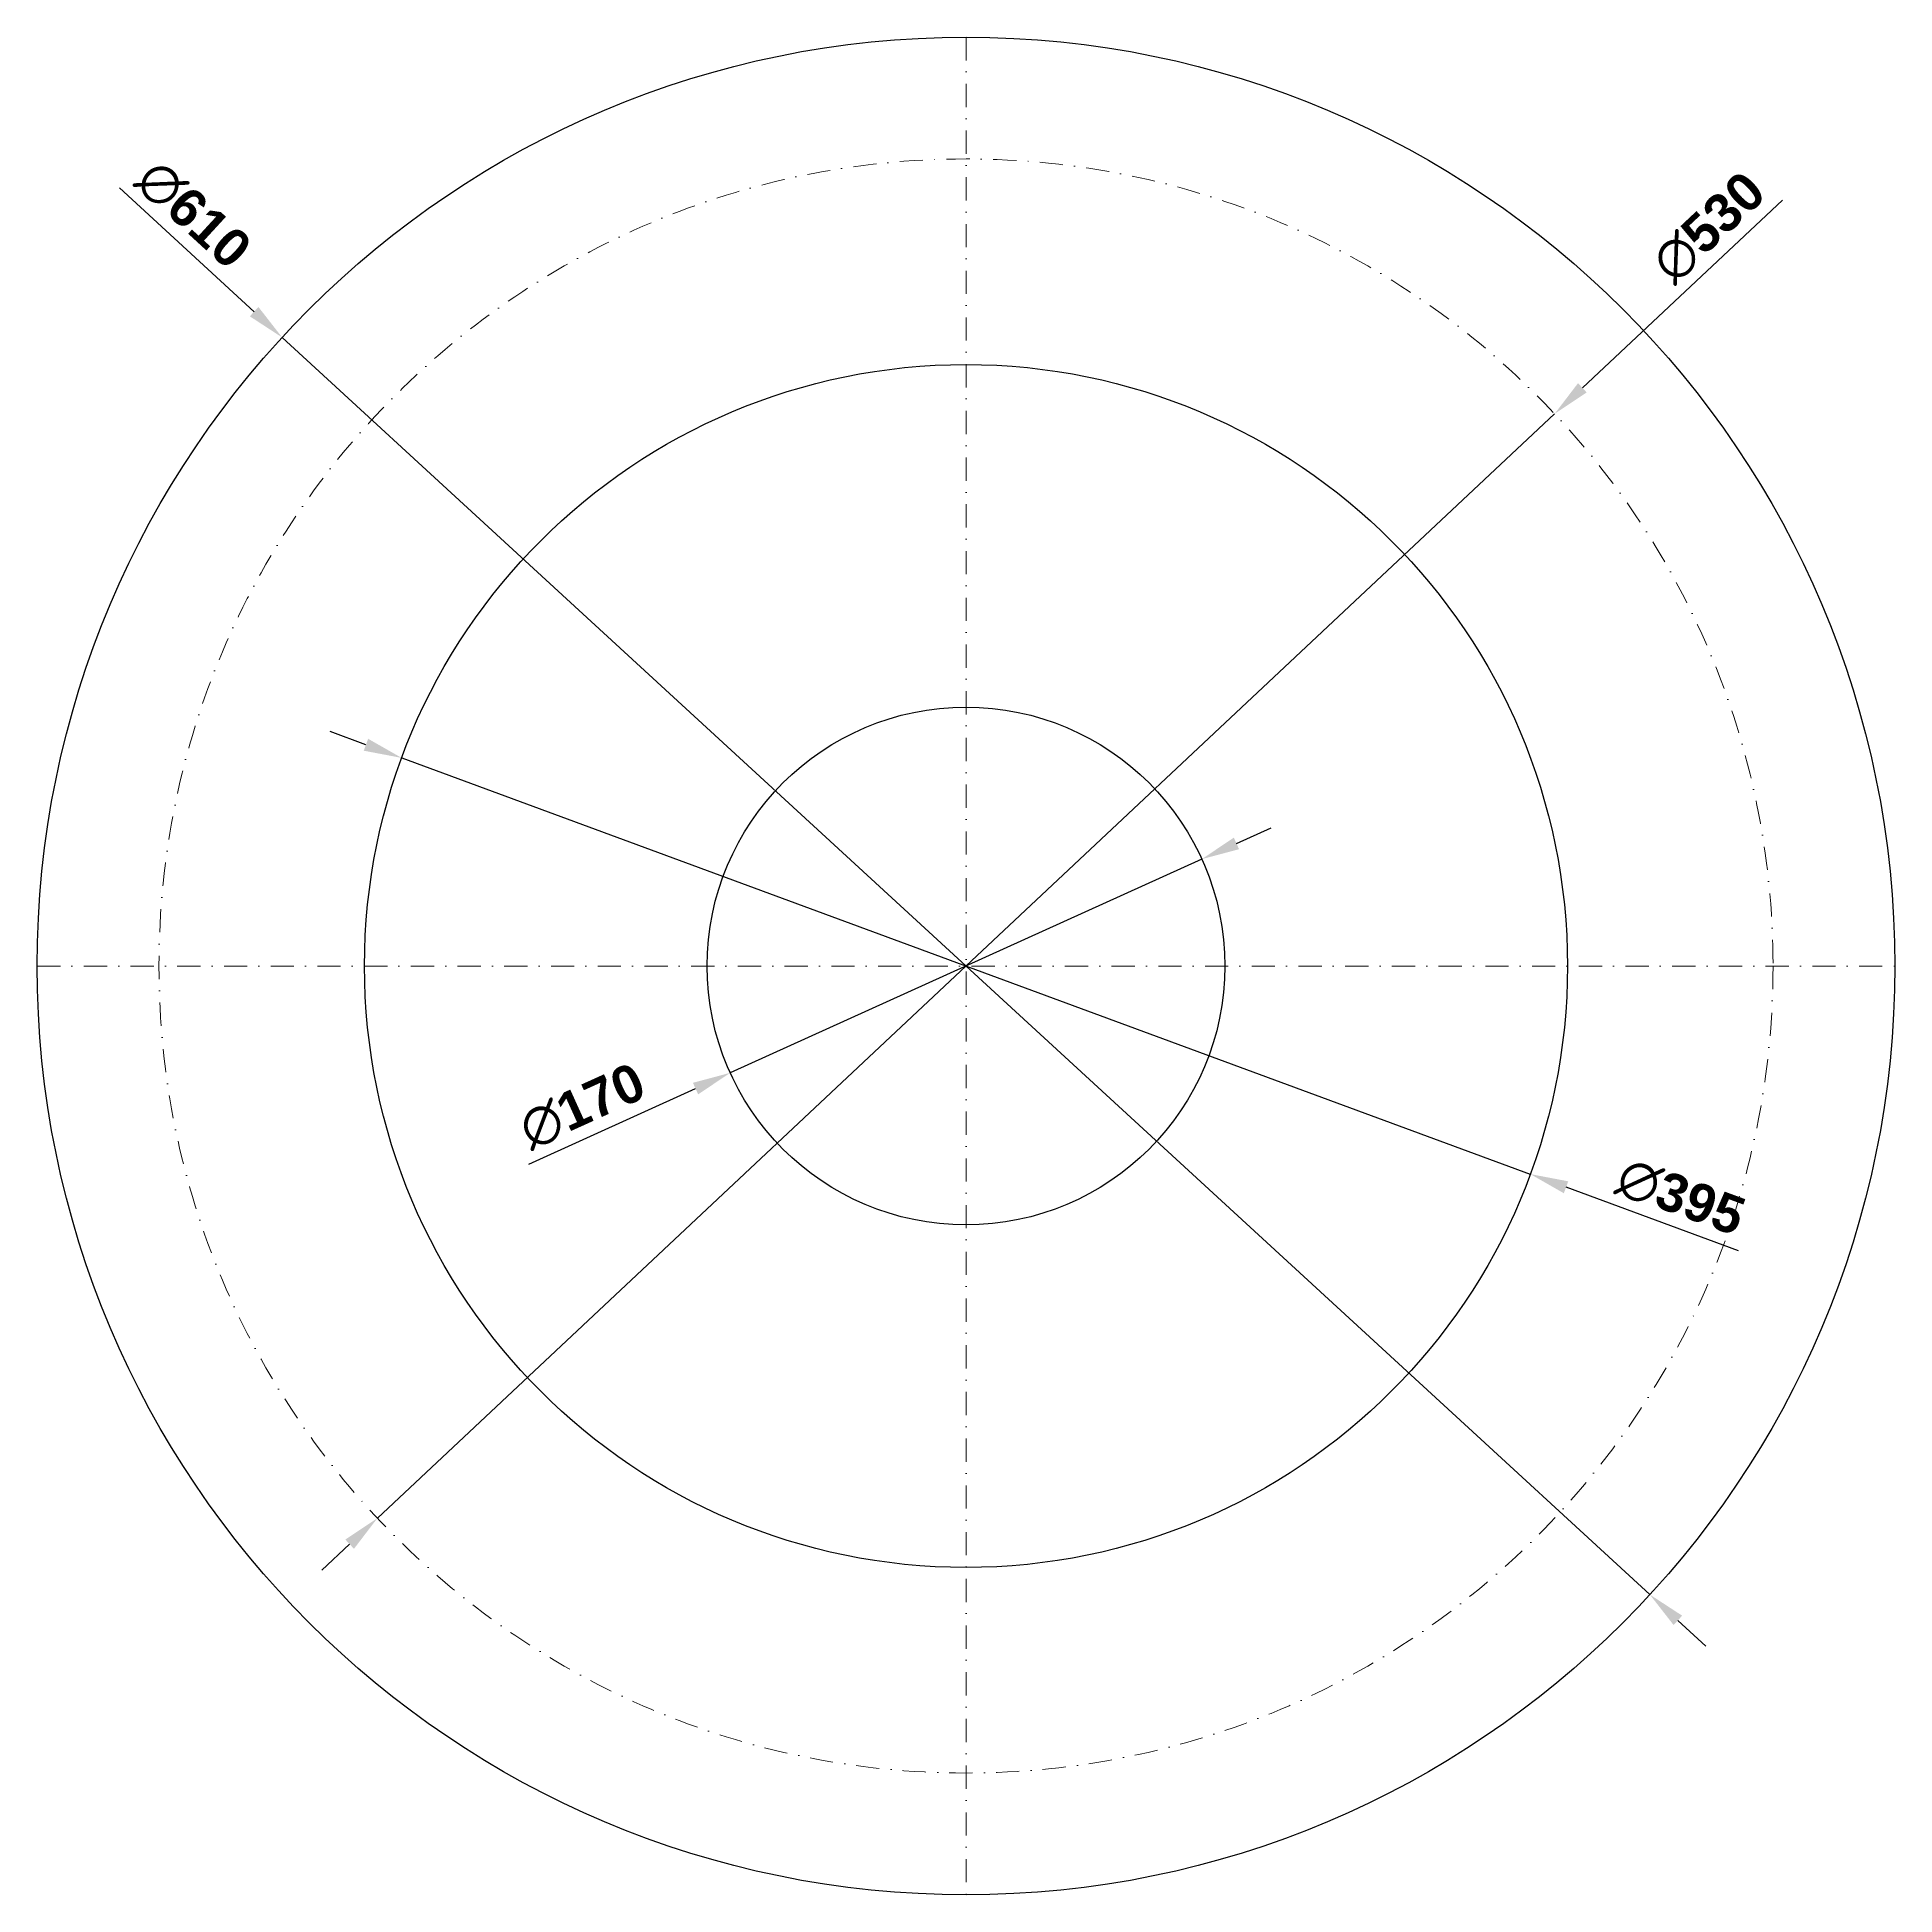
# Model space of a CAD drawing. Header units: millimetres. Extents: x 2534 to 17250, y -878 to 451.
# Drawn here: x 12234 to 12844, y -791 to -181 of the extents above; entities that cross this region are included whole.
import ezdxf

# ---------------------------------------------------------------- set-up
doc = ezdxf.new("R2010")
doc.units = ezdxf.units.MM
doc.header["$LTSCALE"] = 0.3
doc.linetypes.add('DASHDOTX2', pattern=[50.8, 25.4, -12.7, 0, -12.7])
for name, color, linetype, lineweight in [('Contorno', 5, 'Continuous', 30), ('Cotas', 7, 'Continuous', 9), ('Linha de Centro', 46, 'DASHDOTX2', 9)]:
    doc.layers.add(name, color=color, linetype=linetype, lineweight=lineweight)
doc.styles.get("Standard").update_dxf_attribs({"font": ''})
doc.styles.get('Standard').set_extended_font_data('Arial', bold=True)
doc.dimstyles.new('cota annotative', dxfattribs={"dimtxt": 2.5, "dimasz": 2.5, "dimexe": 1.25, "dimexo": 2, "dimtad": 1, "dimtxsty": 'Standard', "dimcen": -5, "dimclrt": 102, "dimadec": 0, "dimazin": 0, "dimtfac": 1, "dimtmove": 0, "dimatfit": 3, "dimfxl": 1, "dimarcsym": 0})

# ---------------------------------------------------------------- blocks, each defined once
blk = doc.blocks.new('*D19')
at = {"layer": 'Cotas', "color": 0, "lineweight": -2, "transparency": 16777216}
for p, q in [((12261.4, -230.68), (12305.62, -271.33)), ((12763.92, -692.59), (12314.82, -279.79)), ((12773.13, -701.05), (12782.33, -709.51))]:
    blk.add_line(p, q, dxfattribs=at)
at = {"layer": 'Cotas', "color": 0, "transparency": 16777216}
for points in [[(12307.03, -269.79), (12304.21, -272.86), (12314.82, -279.79)], [(12774.54, -699.52), (12771.72, -702.58), (12763.92, -692.59)]]:
    blk.add_solid(points, dxfattribs=at)
at = {"layer": 'Defpoints', "color": 0, "transparency": 16777216}
for p in [(12314.82, -279.79), (12763.92, -692.59)]:
    blk.add_point(p, dxfattribs=at)
at = {"layer": 'Cotas', "color": 102, "transparency": 16777216, "insert": (12285.69, -239.39), "char_height": 12.5, "attachment_point": 5, "rotation": 317.41125}
blk.add_mtext('∅610', dxfattribs=at)
blk = doc.blocks.new('*D20')
at = {"layer": 'Cotas', "color": 0, "lineweight": -2, "transparency": 16777216}
for p, q in [((12807.47, -234.69), (12741.76, -296.33)), ((12346.1, -667.49), (12732.65, -304.89)), ((12336.98, -676.04), (12327.87, -684.6))]:
    blk.add_line(p, q, dxfattribs=at)
at = {"layer": 'Cotas', "color": 0, "transparency": 16777216}
for points in [[(12740.34, -294.81), (12743.19, -297.85), (12732.65, -304.89)], [(12335.56, -674.52), (12338.41, -677.56), (12346.1, -667.49)]]:
    blk.add_solid(points, dxfattribs=at)
at = {"layer": 'Defpoints', "color": 0, "transparency": 16777216}
for p in [(12732.65, -304.89), (12346.1, -667.49)]:
    blk.add_point(p, dxfattribs=at)
at = {"layer": 'Cotas', "color": 102, "transparency": 16777216, "insert": (12783.27, -243.66), "char_height": 12.5, "attachment_point": 5, "rotation": 43.16966}
blk.add_mtext('∅530', dxfattribs=at)
blk = doc.blocks.new('*D21')
at = {"layer": 'Cotas', "color": 0, "lineweight": -2, "transparency": 16777216}
for p, q in [((12342.34, -413.53), (12330.61, -409.21)), ((12354.07, -417.86), (12724.68, -554.52)), ((12793.08, -579.74), (12736.4, -558.84))]:
    blk.add_line(p, q, dxfattribs=at)
at = {"layer": 'Cotas', "color": 0, "transparency": 16777216}
for points in [[(12343.06, -411.58), (12341.62, -415.49), (12354.07, -417.86)], [(12737.13, -556.89), (12735.68, -560.8), (12724.68, -554.52)]]:
    blk.add_solid(points, dxfattribs=at)
at = {"layer": 'Defpoints', "color": 0, "transparency": 16777216}
for p in [(12354.07, -417.86), (12724.68, -554.52)]:
    blk.add_point(p, dxfattribs=at)
at = {"layer": 'Cotas', "color": 102, "transparency": 16777216, "insert": (12774.07, -562.05), "char_height": 12.5, "attachment_point": 5, "rotation": 339.7586}
blk.add_mtext('∅395', dxfattribs=at)
blk = doc.blocks.new('*D22')
at = {"layer": 'Cotas', "color": 0, "lineweight": -2, "transparency": 16777216}
for p, q in [((12628.18, -445.94), (12639.57, -440.78)), ((12616.79, -451.1), (12461.95, -521.27)), ((12395.85, -551.23), (12450.57, -526.43))]:
    blk.add_line(p, q, dxfattribs=at)
at = {"layer": 'Cotas', "color": 0, "transparency": 16777216}
for points in [[(12627.32, -444.05), (12629.04, -447.84), (12616.79, -451.1)], [(12449.71, -524.54), (12451.43, -528.33), (12461.95, -521.27)]]:
    blk.add_solid(points, dxfattribs=at)
at = {"layer": 'Defpoints', "color": 0, "transparency": 16777216}
for p in [(12616.79, -451.1), (12461.95, -521.27)]:
    blk.add_point(p, dxfattribs=at)
at = {"layer": 'Cotas', "color": 102, "transparency": 16777216, "insert": (12413.38, -532.28), "char_height": 12.5, "attachment_point": 5, "rotation": 24.37925}
blk.add_mtext('∅170', dxfattribs=at)

msp = doc.modelspace()

# ---------------------------------------------------------------- linework, layer by layer
at = {"layer": 'Contorno'}
for radius in [305, 197.5, 85]:
    msp.add_circle((12539.374, -486.189), radius, dxfattribs=at)
at = {"layer": 'Linha de Centro'}
for p, q in [((12539.374, -181.189), (12539.374, -791.189)), ((12234.374, -486.189), (12844.374, -486.189))]:
    msp.add_line(p, q, dxfattribs=at)
msp.add_circle((12539.374, -486.189), 265, dxfattribs=at)

# ---------------------------------------------------------------- dimensions: what is measured, and where the dimension line sits
at = {"layer": 'Cotas'}
for p1, p2, picture, middle in [((12763.924, -692.592), (12314.824, -279.786), '*D19', (12285.69, -239.392)), ((12354.071, -417.858), (12724.677, -554.519), '*D21', (12774.073, -562.051)), ((12616.795, -451.103), (12461.953, -521.274), '*D22', (12413.381, -532.282))]:
    dim = msp.add_diameter_dim_2p(p1=p1, p2=p2, dimstyle='cota annotative', dxfattribs=at)
    dim.commit()
    dim.dimension.update_dxf_attribs({"geometry": picture, "text_midpoint": middle})
dim = msp.add_diameter_dim_2p(p1=(12346.101, -667.491), p2=(12732.646, -304.886), dimstyle='cota annotative', dxfattribs=at)
dim.commit()
dim.dimension.update_dxf_attribs({"geometry": '*D20', "text_midpoint": (12790.126, -250.967), "dimtype": 163})

doc.saveas('drawing.dxf')
